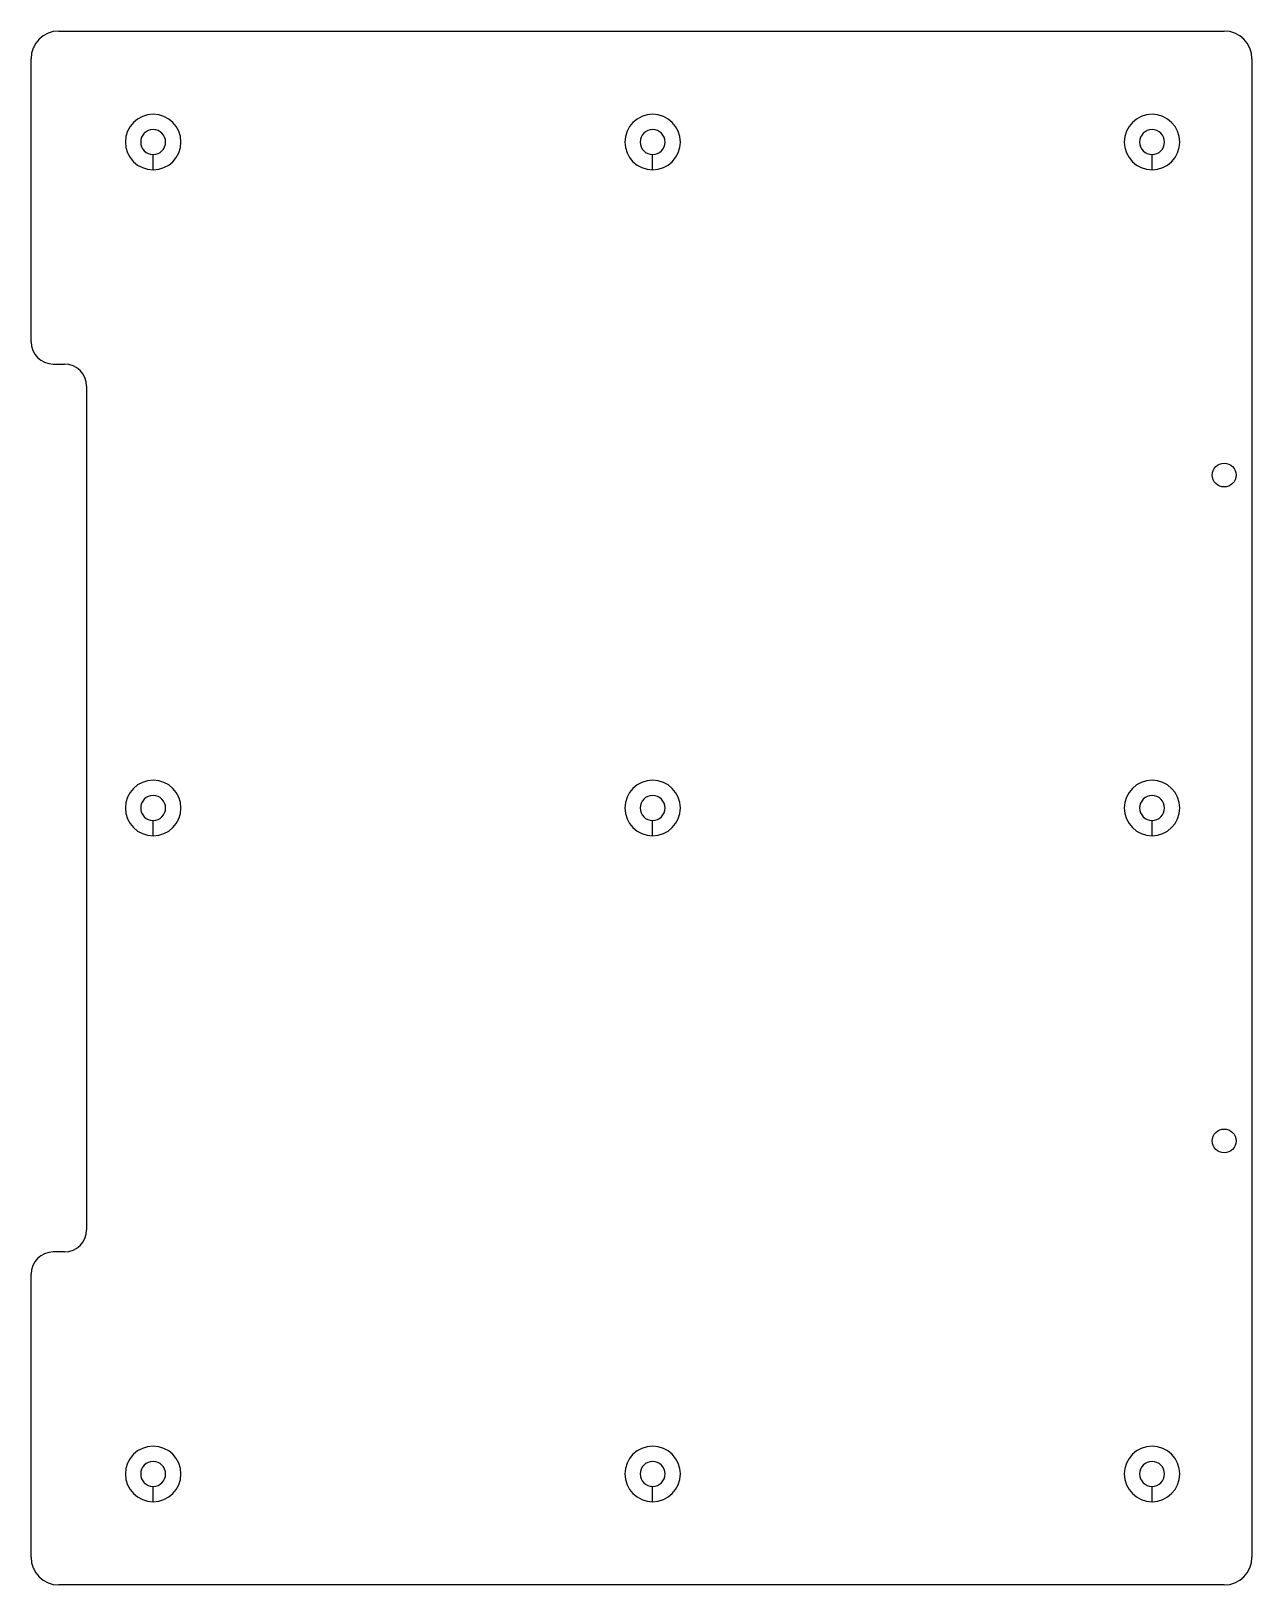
# Model space of a CAD drawing. Extents: x 0 to 220, y -280 to 0.
import ezdxf

# ---------------------------------------------------------------- set-up
doc = ezdxf.new("R2010")
doc.units = 0
doc.layers.add('Shape2DView', color=7, linetype='CONTINUOUS')

msp = doc.modelspace()

# ---------------------------------------------------------------- linework, layer by layer
at = {"layer": 'Shape2DView'}
for p, q in [((5, 0), (215, 0)), ((0, -56), (0, -5)), ((220, -5), (220, -275)), ((22, -25), (22, -22.25)), ((112, -25), (112, -22.25)), ((202, -25), (202, -22.25)), ((4, -60), (6, -60)), ((10, -64), (10, -216)), ((22, -145), (22, -142.25)), ((112, -145), (112, -142.25)), ((202, -145), (202, -142.25)), ((6, -220), (4, -220)), ((0, -275), (0, -224)), ((22, -265), (22, -262.25)), ((112, -265), (112, -262.25)), ((202, -265), (202, -262.25)), ((215, -280), (5, -280))]:
    msp.add_line(p, q, dxfattribs=at)
for centre in [(215, -80), (215, -200)]:
    msp.add_circle(centre, 2.15, dxfattribs=at)
for centre, radius, start, end in [((5, -5), 5, 90, -180), ((215, -5), 5, 0, 90), ((22, -20), 5, 90, -90), ((22, -20), 5, -90, 90), ((112, -20), 5, 90, -90), ((112, -20), 5, -90, 90), ((202, -20), 5, 90, -90), ((202, -20), 5, -90, 90), ((22, -20), 2.25, 90, -90), ((22, -20), 2.25, -90, 90), ((112, -20), 2.25, 90, -90), ((112, -20), 2.25, -90, 90), ((202, -20), 2.25, 90, -90), ((202, -20), 2.25, -90, 90), ((4, -56), 4, 180, -90), ((6, -64), 4, 0, 90), ((22, -140), 5, 90, -90), ((22, -140), 5, -90, 90), ((112, -140), 5, 90, -90), ((112, -140), 5, -90, 90), ((202, -140), 5, 90, -90), ((202, -140), 5, -90, 90), ((22, -140), 2.25, 90, -90), ((22, -140), 2.25, -90, 90), ((112, -140), 2.25, 90, -90), ((112, -140), 2.25, -90, 90), ((202, -140), 2.25, 90, -90), ((202, -140), 2.25, -90, 90), ((6, -216), 4, -90, 0), ((4, -224), 4, 90, 180), ((22, -260), 5, 90, -90), ((22, -260), 5, -90, 90), ((112, -260), 5, 90, -90), ((112, -260), 5, -90, 90), ((202, -260), 5, 90, -90), ((202, -260), 5, -90, 90), ((22, -260), 2.25, 90, -90), ((22, -260), 2.25, -90, 90), ((112, -260), 2.25, 90, -90), ((112, -260), 2.25, -90, 90), ((202, -260), 2.25, 90, -90), ((202, -260), 2.25, -90, 90), ((5, -275), 5, 180, -90), ((215, -275), 5, -90, 0)]:
    msp.add_arc(centre, radius, start, end, dxfattribs=at)

doc.saveas('drawing.dxf')
